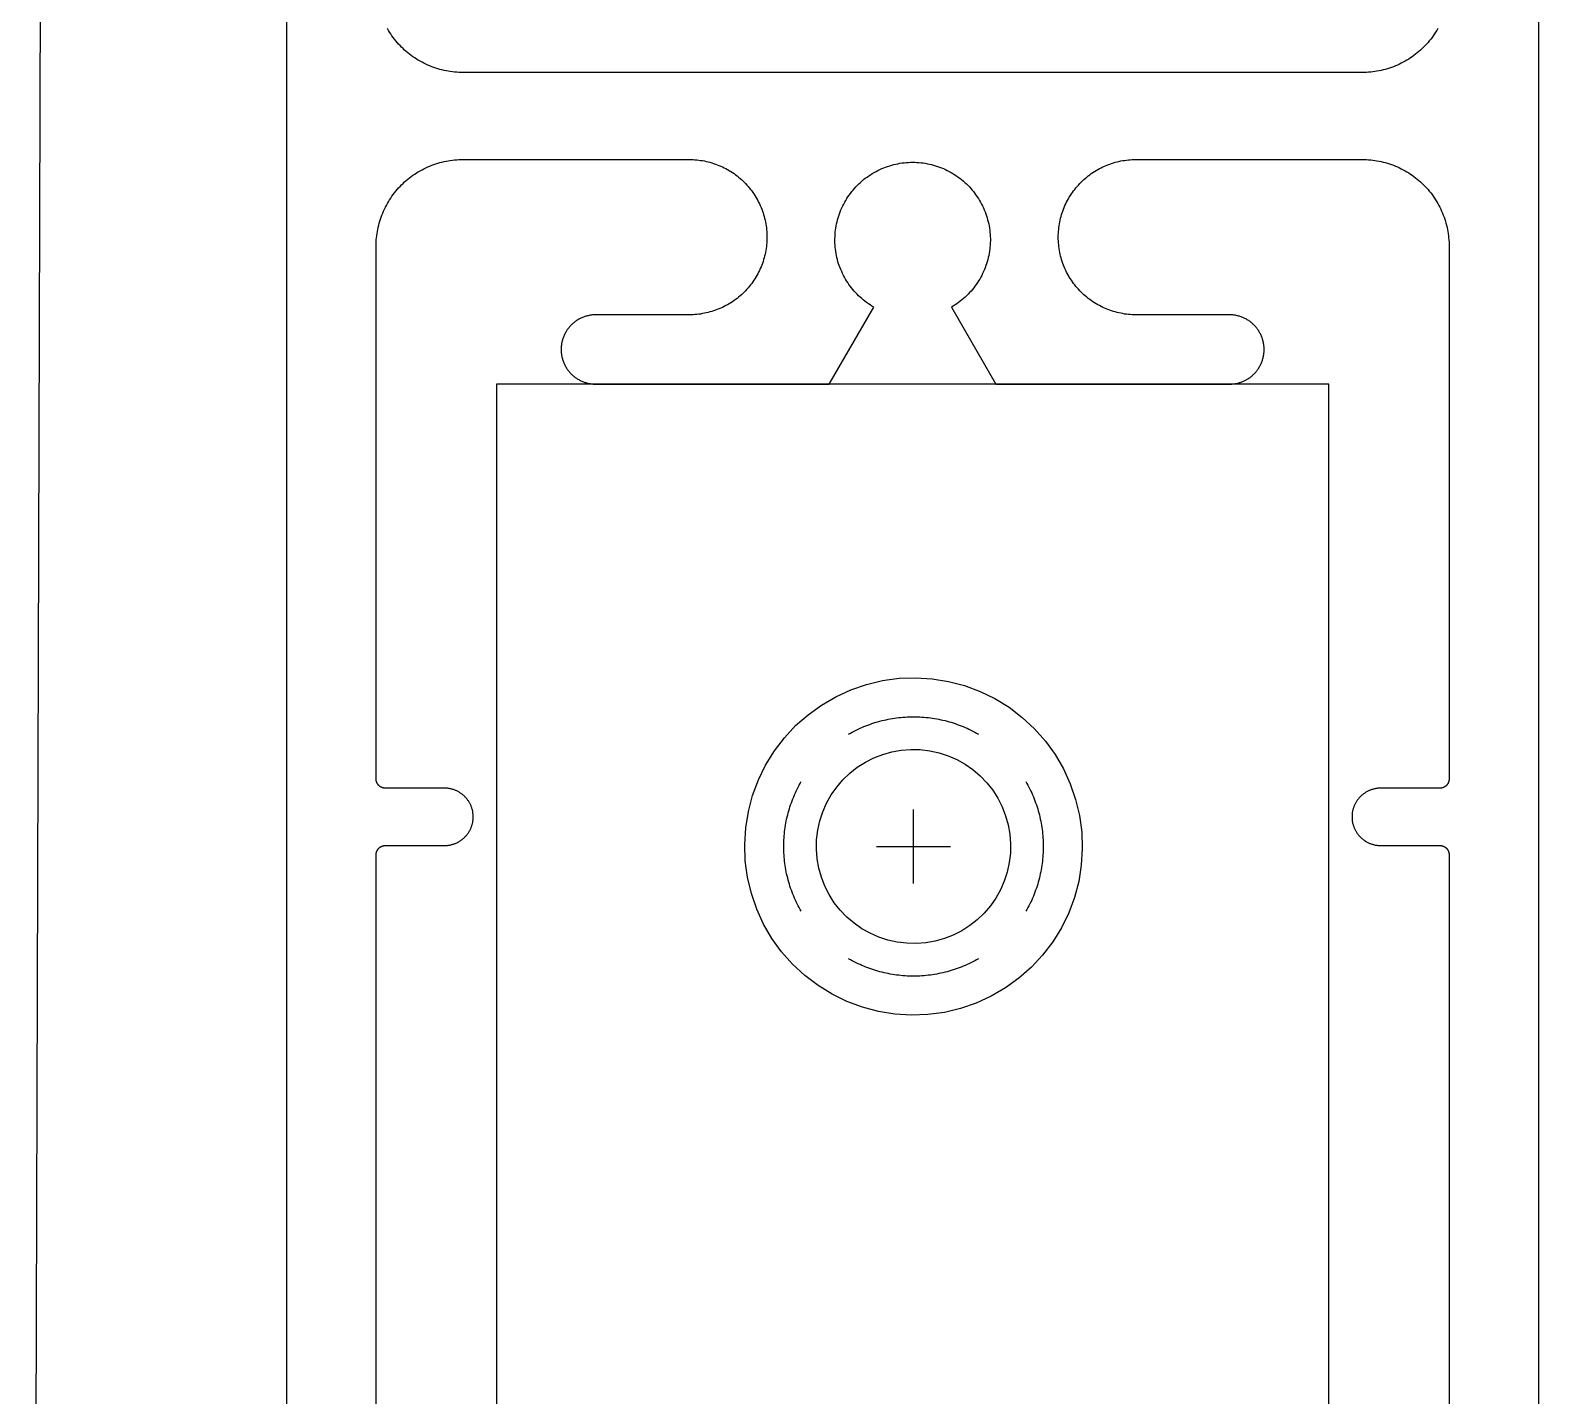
# Model space of a CAD drawing. Header units: inches. Extents: x -2661 to 42767, y -1222 to 9099.
# Drawn here: x 2276.645 to 2278.276, y 1640.848 to 1642.325 of the extents above; entities that cross this region are included whole.
import ezdxf

# ---------------------------------------------------------------- set-up
doc = ezdxf.new("R2010")
doc.units = ezdxf.units.IN
doc.header["$LTSCALE"] = 12
doc.header["$MEASUREMENT"] = 0
doc.layers.get('0').update_dxf_attribs({"linetype": 'CONTINUOUS'})
doc.layers.add('S-ARCH', color=1, linetype='CONTINUOUS')

# ---------------------------------------------------------------- blocks, each defined once
blk = doc.blocks.new('DOUBLE BOTTOM OPT1')
for p, q in [((-1.7826, 2), (-1.7408, 16.5)), ((-1.5056, 6.5726), (-1.5056, 2)), ((-1.2786, 5.4236), (-1.2786, 2.8236)), ((-0.3786, 5.4236), (-1.2786, 5.4236)), ((-0.3786, 2.8236), (-0.3786, 5.4236)), ((-0.8277, 4.8836), (-0.8277, 4.9636)), ((-0.8677, 4.9236), (-0.7877, 4.9236))]:
    blk.add_line(p, q)
at = {"flags": 128}
for points in [[(-0.1516, 1.4636), (-0.1516, 6.5726)], [(-0.2608, 5.8083), (-0.262, 5.8063), (-0.2632, 5.8043), (-0.2645, 5.8024), (-0.2658, 5.8005), (-0.2671, 5.7986), (-0.2685, 5.7968), (-0.27, 5.795), (-0.2714, 5.7932), (-0.273, 5.7915), (-0.2745, 5.7898), (-0.2762, 5.7882), (-0.2778, 5.7866), (-0.2795, 5.785), (-0.2812, 5.7835), (-0.283, 5.782), (-0.2848, 5.7805), (-0.2866, 5.7791), (-0.2885, 5.7778), (-0.2904, 5.7765), (-0.2923, 5.7752), (-0.2943, 5.774), (-0.2963, 5.7728), (-0.2983, 5.7717), (-0.3004, 5.7707), (-0.3024, 5.7697), (-0.3045, 5.7687), (-0.3067, 5.7678), (-0.3088, 5.7669), (-0.311, 5.7661), (-0.3131, 5.7654), (-0.3153, 5.7647), (-0.3176, 5.764), (-0.3198, 5.7635), (-0.322, 5.7629), (-0.3243, 5.7624), (-0.3266, 5.762), (-0.3288, 5.7617), (-0.3311, 5.7613), (-0.3334, 5.7611), (-0.3357, 5.7609), (-0.338, 5.7608), (-0.3403, 5.7607), (-0.3426, 5.7606), (-1.3146, 5.7606), (-1.3169, 5.7607), (-1.3192, 5.7608), (-1.3215, 5.7609), (-1.3238, 5.7611), (-1.3261, 5.7613), (-1.3284, 5.7617), (-1.3307, 5.762), (-1.333, 5.7624), (-1.3352, 5.7629), (-1.3375, 5.7635), (-1.3397, 5.764), (-1.3419, 5.7647), (-1.3441, 5.7654), (-1.3463, 5.7661), (-1.3485, 5.7669), (-1.3506, 5.7678), (-1.3527, 5.7687), (-1.3548, 5.7697), (-1.3569, 5.7707), (-1.3589, 5.7717), (-1.361, 5.7728), (-1.363, 5.774), (-1.3649, 5.7752), (-1.3668, 5.7765), (-1.3688, 5.7778), (-1.3706, 5.7791), (-1.3725, 5.7805), (-1.3743, 5.782), (-1.376, 5.7835), (-1.3778, 5.785), (-1.3794, 5.7866), (-1.3811, 5.7882), (-1.3827, 5.7898), (-1.3843, 5.7915), (-1.3858, 5.7932), (-1.3873, 5.795), (-1.3887, 5.7968), (-1.3901, 5.7986), (-1.3915, 5.8005), (-1.3928, 5.8024), (-1.394, 5.8043), (-1.3953, 5.8063), (-1.3964, 5.8083)], [(-1.5056, 6.5726), (-1.5056, 1.4636)], [(-1.4086, 3.0956), (-1.4086, 4.9146), (-1.4086, 4.9149), (-1.4086, 4.9151), (-1.4086, 4.9154), (-1.4086, 4.9156), (-1.4085, 4.9159), (-1.4085, 4.9161), (-1.4085, 4.9163), (-1.4084, 4.9166), (-1.4084, 4.9168), (-1.4083, 4.9171), (-1.4083, 4.9173), (-1.4082, 4.9175), (-1.4081, 4.9178), (-1.408, 4.918), (-1.408, 4.9182), (-1.4079, 4.9185), (-1.4078, 4.9187), (-1.4077, 4.9189), (-1.4076, 4.9191), (-1.4074, 4.9194), (-1.4073, 4.9196), (-1.4072, 4.9198), (-1.4071, 4.92), (-1.4069, 4.9202), (-1.4068, 4.9204), (-1.4067, 4.9206), (-1.4065, 4.9208), (-1.4064, 4.921), (-1.4062, 4.9212), (-1.406, 4.9214), (-1.4059, 4.9215), (-1.4057, 4.9217), (-1.4055, 4.9219), (-1.4053, 4.922), (-1.4052, 4.9222), (-1.405, 4.9224), (-1.4048, 4.9225), (-1.4046, 4.9227), (-1.4044, 4.9228), (-1.4042, 4.923), (-1.404, 4.9231), (-1.4038, 4.9232), (-1.4036, 4.9233), (-1.4033, 4.9235), (-1.4031, 4.9236), (-1.4029, 4.9237), (-1.4027, 4.9238), (-1.4025, 4.9239), (-1.4022, 4.924), (-1.402, 4.9241), (-1.4018, 4.9241), (-1.4015, 4.9242), (-1.4013, 4.9243), (-1.4011, 4.9243), (-1.4008, 4.9244), (-1.4006, 4.9244), (-1.4003, 4.9245), (-1.4001, 4.9245), (-1.3998, 4.9246), (-1.3996, 4.9246), (-1.3994, 4.9246), (-1.3991, 4.9246), (-1.3989, 4.9246), (-1.3986, 4.9246), (-1.3346, 4.9246), (-1.3339, 4.9246), (-1.3331, 4.9247), (-1.3323, 4.9247), (-1.3316, 4.9248), (-1.3308, 4.9249), (-1.3301, 4.925), (-1.3293, 4.9251), (-1.3286, 4.9252), (-1.3278, 4.9254), (-1.3271, 4.9256), (-1.3264, 4.9258), (-1.3256, 4.926), (-1.3249, 4.9262), (-1.3242, 4.9264), (-1.3235, 4.9267), (-1.3228, 4.927), (-1.3221, 4.9273), (-1.3214, 4.9276), (-1.3207, 4.9279), (-1.32, 4.9283), (-1.3193, 4.9287), (-1.3187, 4.929), (-1.318, 4.9294), (-1.3174, 4.9299), (-1.3168, 4.9303), (-1.3162, 4.9307), (-1.3156, 4.9312), (-1.315, 4.9317), (-1.3144, 4.9322), (-1.3138, 4.9327), (-1.3132, 4.9332), (-1.3127, 4.9337), (-1.3122, 4.9343), (-1.3117, 4.9348), (-1.3112, 4.9354), (-1.3107, 4.936), (-1.3102, 4.9366), (-1.3097, 4.9372), (-1.3093, 4.9378), (-1.3088, 4.9384), (-1.3084, 4.9391), (-1.308, 4.9397), (-1.3077, 4.9404), (-1.3073, 4.941), (-1.3069, 4.9417), (-1.3066, 4.9424), (-1.3063, 4.9431), (-1.306, 4.9438), (-1.3057, 4.9445), (-1.3054, 4.9452), (-1.3052, 4.9459), (-1.305, 4.9466), (-1.3047, 4.9474), (-1.3046, 4.9481), (-1.3044, 4.9488), (-1.3042, 4.9496), (-1.3041, 4.9503), (-1.304, 4.9511), (-1.3039, 4.9518), (-1.3038, 4.9526), (-1.3037, 4.9534), (-1.3037, 4.9541), (-1.3036, 4.9549), (-1.3036, 4.9556), (-1.3036, 4.9564), (-1.3037, 4.9572), (-1.3037, 4.9579), (-1.3038, 4.9587), (-1.3039, 4.9594), (-1.304, 4.9602), (-1.3041, 4.9609), (-1.3042, 4.9617), (-1.3044, 4.9624), (-1.3046, 4.9632), (-1.3047, 4.9639), (-1.305, 4.9646), (-1.3052, 4.9654), (-1.3054, 4.9661), (-1.3057, 4.9668), (-1.306, 4.9675), (-1.3063, 4.9682), (-1.3066, 4.9689), (-1.3069, 4.9696), (-1.3073, 4.9703), (-1.3077, 4.9709), (-1.308, 4.9716), (-1.3084, 4.9722), (-1.3088, 4.9729), (-1.3093, 4.9735), (-1.3097, 4.9741), (-1.3102, 4.9747), (-1.3107, 4.9753), (-1.3112, 4.9759), (-1.3117, 4.9765), (-1.3122, 4.977), (-1.3127, 4.9776), (-1.3132, 4.9781), (-1.3138, 4.9786), (-1.3144, 4.9791), (-1.315, 4.9796), (-1.3156, 4.9801), (-1.3162, 4.9805), (-1.3168, 4.981), (-1.3174, 4.9814), (-1.318, 4.9818), (-1.3187, 4.9822), (-1.3193, 4.9826), (-1.32, 4.983), (-1.3207, 4.9833), (-1.3214, 4.9837), (-1.3221, 4.984), (-1.3228, 4.9843), (-1.3235, 4.9846), (-1.3242, 4.9848), (-1.3249, 4.9851), (-1.3256, 4.9853), (-1.3264, 4.9855), (-1.3271, 4.9857), (-1.3278, 4.9859), (-1.3286, 4.986), (-1.3293, 4.9862), (-1.3301, 4.9863), (-1.3308, 4.9864), (-1.3316, 4.9865), (-1.3323, 4.9866), (-1.3331, 4.9866), (-1.3339, 4.9866), (-1.3346, 4.9866), (-1.3986, 4.9866), (-1.3989, 4.9866), (-1.3991, 4.9866), (-1.3994, 4.9867), (-1.3996, 4.9867), (-1.3998, 4.9867), (-1.4001, 4.9867), (-1.4003, 4.9868), (-1.4006, 4.9868), (-1.4008, 4.9869), (-1.4011, 4.9869), (-1.4013, 4.987), (-1.4015, 4.9871), (-1.4018, 4.9871), (-1.402, 4.9872), (-1.4022, 4.9873), (-1.4025, 4.9874), (-1.4027, 4.9875), (-1.4029, 4.9876), (-1.4031, 4.9877), (-1.4033, 4.9878), (-1.4036, 4.9879), (-1.4038, 4.9881), (-1.404, 4.9882), (-1.4042, 4.9883), (-1.4044, 4.9885), (-1.4046, 4.9886), (-1.4048, 4.9888), (-1.405, 4.9889), (-1.4052, 4.9891), (-1.4053, 4.9892), (-1.4055, 4.9894), (-1.4057, 4.9896), (-1.4059, 4.9897), (-1.406, 4.9899), (-1.4062, 4.9901), (-1.4064, 4.9903), (-1.4065, 4.9905), (-1.4067, 4.9907), (-1.4068, 4.9909), (-1.4069, 4.9911), (-1.4071, 4.9913), (-1.4072, 4.9915), (-1.4073, 4.9917), (-1.4074, 4.9919), (-1.4076, 4.9921), (-1.4077, 4.9924), (-1.4078, 4.9926), (-1.4079, 4.9928), (-1.408, 4.993), (-1.408, 4.9933), (-1.4081, 4.9935), (-1.4082, 4.9937), (-1.4083, 4.994), (-1.4083, 4.9942), (-1.4084, 4.9944), (-1.4084, 4.9947), (-1.4085, 4.9949), (-1.4085, 4.9952), (-1.4085, 4.9954), (-1.4086, 4.9957), (-1.4086, 4.9959), (-1.4086, 4.9961), (-1.4086, 4.9964), (-1.4086, 4.9966), (-1.4086, 5.5726), (-1.4086, 5.5749), (-1.4085, 5.5772), (-1.4084, 5.5796), (-1.4082, 5.5819), (-1.4079, 5.5841), (-1.4076, 5.5864), (-1.4072, 5.5887), (-1.4068, 5.591), (-1.4063, 5.5932), (-1.4058, 5.5955), (-1.4052, 5.5977), (-1.4046, 5.5999), (-1.4039, 5.6021), (-1.4031, 5.6043), (-1.4023, 5.6065), (-1.4015, 5.6086), (-1.4006, 5.6107), (-1.3996, 5.6128), (-1.3986, 5.6149), (-1.3975, 5.6169), (-1.3964, 5.619), (-1.3953, 5.621), (-1.394, 5.6229), (-1.3928, 5.6249), (-1.3915, 5.6268), (-1.3901, 5.6286), (-1.3887, 5.6305), (-1.3873, 5.6323), (-1.3858, 5.634), (-1.3843, 5.6358), (-1.3827, 5.6375), (-1.3811, 5.6391), (-1.3794, 5.6407), (-1.3778, 5.6423), (-1.376, 5.6438), (-1.3743, 5.6453), (-1.3725, 5.6467), (-1.3706, 5.6481), (-1.3688, 5.6495), (-1.3668, 5.6508), (-1.3649, 5.6521), (-1.363, 5.6533), (-1.361, 5.6544), (-1.3589, 5.6555), (-1.3569, 5.6566), (-1.3548, 5.6576), (-1.3527, 5.6586), (-1.3506, 5.6595), (-1.3485, 5.6603), (-1.3463, 5.6611), (-1.3441, 5.6619), (-1.3419, 5.6626), (-1.3397, 5.6632), (-1.3375, 5.6638), (-1.3352, 5.6644), (-1.333, 5.6648), (-1.3307, 5.6653), (-1.3284, 5.6656), (-1.3261, 5.6659), (-1.3238, 5.6662), (-1.3215, 5.6664), (-1.3192, 5.6665), (-1.3169, 5.6666), (-1.3146, 5.6666), (-1.0701, 5.6666), (-1.068, 5.6666), (-1.066, 5.6665), (-1.0639, 5.6664), (-1.0619, 5.6662), (-1.0598, 5.666), (-1.0578, 5.6657), (-1.0557, 5.6654), (-1.0537, 5.665), (-1.0517, 5.6646), (-1.0497, 5.6641), (-1.0477, 5.6636), (-1.0457, 5.663), (-1.0438, 5.6624), (-1.0418, 5.6617), (-1.0399, 5.661), (-1.038, 5.6602), (-1.0361, 5.6594), (-1.0342, 5.6586), (-1.0323, 5.6577), (-1.0305, 5.6567), (-1.0287, 5.6557), (-1.0269, 5.6547), (-1.0252, 5.6536), (-1.0234, 5.6525), (-1.0217, 5.6513), (-1.0201, 5.6501), (-1.0184, 5.6489), (-1.0168, 5.6476), (-1.0152, 5.6462), (-1.0137, 5.6449), (-1.0122, 5.6435), (-1.0107, 5.642), (-1.0093, 5.6406), (-1.0079, 5.639), (-1.0065, 5.6375), (-1.0052, 5.6359), (-1.0039, 5.6343), (-1.0026, 5.6327), (-1.0014, 5.631), (-1.0003, 5.6293), (-0.9991, 5.6276), (-0.9981, 5.6258), (-0.997, 5.624), (-0.996, 5.6222), (-0.9951, 5.6204), (-0.9942, 5.6186), (-0.9933, 5.6167), (-0.9925, 5.6148), (-0.9917, 5.6129), (-0.991, 5.6109), (-0.9903, 5.609), (-0.9897, 5.607), (-0.9891, 5.605), (-0.9886, 5.603), (-0.9881, 5.601), (-0.9877, 5.599), (-0.9873, 5.597), (-0.987, 5.595), (-0.9867, 5.5929), (-0.9865, 5.5909), (-0.9863, 5.5888), (-0.9862, 5.5868), (-0.9861, 5.5847), (-0.9861, 5.5826), (-0.9861, 5.5806), (-0.9862, 5.5785), (-0.9863, 5.5765), (-0.9865, 5.5744), (-0.9867, 5.5724), (-0.987, 5.5703), (-0.9873, 5.5683), (-0.9877, 5.5662), (-0.9881, 5.5642), (-0.9886, 5.5622), (-0.9891, 5.5602), (-0.9897, 5.5583), (-0.9903, 5.5563), (-0.991, 5.5543), (-0.9917, 5.5524), (-0.9925, 5.5505), (-0.9933, 5.5486), (-0.9942, 5.5467), (-0.9951, 5.5449), (-0.996, 5.543), (-0.997, 5.5412), (-0.9981, 5.5395), (-0.9991, 5.5377), (-1.0003, 5.536), (-1.0014, 5.5343), (-1.0026, 5.5326), (-1.0039, 5.531), (-1.0052, 5.5293), (-1.0065, 5.5278), (-1.0079, 5.5262), (-1.0093, 5.5247), (-1.0107, 5.5232), (-1.0122, 5.5218), (-1.0137, 5.5204), (-1.0152, 5.519), (-1.0168, 5.5177), (-1.0184, 5.5164), (-1.0201, 5.5152), (-1.0217, 5.514), (-1.0234, 5.5128), (-1.0252, 5.5117), (-1.0269, 5.5106), (-1.0287, 5.5095), (-1.0305, 5.5086), (-1.0323, 5.5076), (-1.0342, 5.5067), (-1.0361, 5.5058), (-1.038, 5.505), (-1.0399, 5.5043), (-1.0418, 5.5035), (-1.0438, 5.5029), (-1.0457, 5.5023), (-1.0477, 5.5017), (-1.0497, 5.5012), (-1.0517, 5.5007), (-1.0537, 5.5003), (-1.0557, 5.4999), (-1.0578, 5.4995), (-1.0598, 5.4993), (-1.0619, 5.499), (-1.0639, 5.4989), (-1.066, 5.4987), (-1.068, 5.4987), (-1.0701, 5.4986), (-1.1711, 5.4986), (-1.172, 5.4986), (-1.173, 5.4986), (-1.1739, 5.4985), (-1.1748, 5.4985), (-1.1757, 5.4984), (-1.1766, 5.4982), (-1.1775, 5.4981), (-1.1784, 5.4979), (-1.1793, 5.4977), (-1.1802, 5.4975), (-1.1811, 5.4973), (-1.182, 5.497), (-1.1829, 5.4967), (-1.1838, 5.4964), (-1.1846, 5.4961), (-1.1855, 5.4958), (-1.1863, 5.4954), (-1.1872, 5.495), (-1.188, 5.4946), (-1.1888, 5.4942), (-1.1896, 5.4938), (-1.1904, 5.4933), (-1.1912, 5.4928), (-1.192, 5.4923), (-1.1927, 5.4918), (-1.1935, 5.4913), (-1.1942, 5.4907), (-1.1949, 5.4901), (-1.1956, 5.4895), (-1.1963, 5.4889), (-1.197, 5.4883), (-1.1976, 5.4877), (-1.1983, 5.487), (-1.1989, 5.4863), (-1.1995, 5.4856), (-1.2001, 5.4849), (-1.2007, 5.4842), (-1.2012, 5.4835), (-1.2018, 5.4827), (-1.2023, 5.482), (-1.2028, 5.4812), (-1.2033, 5.4804), (-1.2038, 5.4796), (-1.2042, 5.4788), (-1.2046, 5.478), (-1.205, 5.4772), (-1.2054, 5.4763), (-1.2058, 5.4755), (-1.2061, 5.4746), (-1.2064, 5.4738), (-1.2067, 5.4729), (-1.207, 5.472), (-1.2073, 5.4711), (-1.2075, 5.4702), (-1.2077, 5.4694), (-1.2079, 5.4685), (-1.2081, 5.4675), (-1.2082, 5.4666), (-1.2083, 5.4657), (-1.2084, 5.4648), (-1.2085, 5.4639), (-1.2086, 5.463), (-1.2086, 5.4621), (-1.2086, 5.4611), (-1.2086, 5.4602), (-1.2086, 5.4593), (-1.2085, 5.4584), (-1.2084, 5.4575), (-1.2083, 5.4565), (-1.2082, 5.4556), (-1.2081, 5.4547), (-1.2079, 5.4538), (-1.2077, 5.4529), (-1.2075, 5.452), (-1.2073, 5.4511), (-1.207, 5.4503), (-1.2067, 5.4494), (-1.2064, 5.4485), (-1.2061, 5.4476), (-1.2058, 5.4468), (-1.2054, 5.4459), (-1.205, 5.4451), (-1.2046, 5.4443), (-1.2042, 5.4435), (-1.2038, 5.4427), (-1.2033, 5.4419), (-1.2028, 5.4411), (-1.2023, 5.4403), (-1.2018, 5.4395), (-1.2012, 5.4388), (-1.2007, 5.4381), (-1.2001, 5.4373), (-1.1995, 5.4366), (-1.1989, 5.436), (-1.1983, 5.4353), (-1.1976, 5.4346), (-1.197, 5.434), (-1.1963, 5.4334), (-1.1956, 5.4327), (-1.1949, 5.4321), (-1.1942, 5.4316), (-1.1935, 5.431), (-1.1927, 5.4305), (-1.192, 5.43), (-1.1912, 5.4295), (-1.1904, 5.429), (-1.1896, 5.4285), (-1.1888, 5.4281), (-1.188, 5.4276), (-1.1872, 5.4272), (-1.1863, 5.4269), (-1.1855, 5.4265), (-1.1846, 5.4261), (-1.1838, 5.4258), (-1.1829, 5.4255), (-1.182, 5.4253), (-1.1811, 5.425), (-1.1802, 5.4248), (-1.1793, 5.4245), (-1.1784, 5.4244), (-1.1775, 5.4242), (-1.1766, 5.424), (-1.1757, 5.4239), (-1.1748, 5.4238), (-1.1739, 5.4237), (-1.173, 5.4237), (-1.172, 5.4236), (-1.1711, 5.4236), (-0.9187, 5.4236), (-0.8706, 5.5069), (-0.8726, 5.5081), (-0.8745, 5.5093), (-0.8764, 5.5106), (-0.8783, 5.5119), (-0.8801, 5.5133), (-0.8819, 5.5147), (-0.8837, 5.5162), (-0.8854, 5.5177), (-0.887, 5.5193), (-0.8887, 5.5209), (-0.8902, 5.5226), (-0.8918, 5.5243), (-0.8933, 5.526), (-0.8947, 5.5278), (-0.8961, 5.5296), (-0.8974, 5.5315), (-0.8987, 5.5334), (-0.9, 5.5353), (-0.9011, 5.5372), (-0.9023, 5.5392), (-0.9033, 5.5413), (-0.9044, 5.5433), (-0.9053, 5.5454), (-0.9062, 5.5475), (-0.9071, 5.5496), (-0.9079, 5.5518), (-0.9086, 5.5539), (-0.9093, 5.5561), (-0.9099, 5.5583), (-0.9104, 5.5606), (-0.9109, 5.5628), (-0.9113, 5.5651), (-0.9117, 5.5673), (-0.912, 5.5696), (-0.9123, 5.5719), (-0.9124, 5.5741), (-0.9126, 5.5764), (-0.9126, 5.5787), (-0.9126, 5.581), (-0.9125, 5.5833), (-0.9124, 5.5856), (-0.9122, 5.5879), (-0.912, 5.5901), (-0.9116, 5.5924), (-0.9113, 5.5947), (-0.9108, 5.5969), (-0.9103, 5.5992), (-0.9098, 5.6014), (-0.9091, 5.6036), (-0.9085, 5.6058), (-0.9077, 5.6079), (-0.9069, 5.6101), (-0.9061, 5.6122), (-0.9051, 5.6143), (-0.9042, 5.6164), (-0.9031, 5.6184), (-0.902, 5.6204), (-0.9009, 5.6224), (-0.8997, 5.6244), (-0.8985, 5.6263), (-0.8972, 5.6282), (-0.8958, 5.63), (-0.8944, 5.6319), (-0.893, 5.6336), (-0.8915, 5.6354), (-0.8899, 5.6371), (-0.8883, 5.6387), (-0.8867, 5.6403), (-0.885, 5.6419), (-0.8833, 5.6434), (-0.8816, 5.6449), (-0.8798, 5.6463), (-0.8779, 5.6476), (-0.8761, 5.649), (-0.8741, 5.6502), (-0.8722, 5.6514), (-0.8702, 5.6526), (-0.8682, 5.6537), (-0.8662, 5.6548), (-0.8641, 5.6558), (-0.862, 5.6567), (-0.8599, 5.6576), (-0.8578, 5.6584), (-0.8556, 5.6592), (-0.8534, 5.6599), (-0.8512, 5.6605), (-0.849, 5.6611), (-0.8468, 5.6616), (-0.8446, 5.6621), (-0.8423, 5.6625), (-0.84, 5.6629), (-0.8378, 5.6631), (-0.8355, 5.6634), (-0.8332, 5.6635), (-0.8309, 5.6636), (-0.8286, 5.6636), (-0.8263, 5.6636), (-0.824, 5.6635), (-0.8218, 5.6634), (-0.8195, 5.6631), (-0.8172, 5.6629), (-0.8149, 5.6625), (-0.8127, 5.6621), (-0.8104, 5.6616), (-0.8082, 5.6611), (-0.806, 5.6605), (-0.8038, 5.6599), (-0.8016, 5.6592), (-0.7995, 5.6584), (-0.7973, 5.6576), (-0.7952, 5.6567), (-0.7931, 5.6558), (-0.7911, 5.6548), (-0.789, 5.6537), (-0.787, 5.6526), (-0.785, 5.6514), (-0.7831, 5.6502), (-0.7812, 5.649), (-0.7793, 5.6476), (-0.7775, 5.6463), (-0.7757, 5.6449), (-0.7739, 5.6434), (-0.7722, 5.6419), (-0.7705, 5.6403), (-0.7689, 5.6387), (-0.7673, 5.6371), (-0.7658, 5.6354), (-0.7643, 5.6336), (-0.7628, 5.6319), (-0.7614, 5.63), (-0.7601, 5.6282), (-0.7588, 5.6263), (-0.7575, 5.6244), (-0.7563, 5.6224), (-0.7552, 5.6204), (-0.7541, 5.6184), (-0.7531, 5.6164), (-0.7521, 5.6143), (-0.7512, 5.6122), (-0.7503, 5.6101), (-0.7495, 5.6079), (-0.7488, 5.6058), (-0.7481, 5.6036), (-0.7475, 5.6014), (-0.7469, 5.5992), (-0.7464, 5.5969), (-0.746, 5.5947), (-0.7456, 5.5924), (-0.7453, 5.5901), (-0.745, 5.5879), (-0.7448, 5.5856), (-0.7447, 5.5833), (-0.7446, 5.581), (-0.7446, 5.5787), (-0.7447, 5.5764), (-0.7448, 5.5741), (-0.745, 5.5719), (-0.7452, 5.5696), (-0.7455, 5.5673), (-0.7459, 5.5651), (-0.7463, 5.5628), (-0.7468, 5.5606), (-0.7474, 5.5583), (-0.748, 5.5561), (-0.7487, 5.5539), (-0.7494, 5.5518), (-0.7502, 5.5496), (-0.751, 5.5475), (-0.7519, 5.5454), (-0.7529, 5.5433), (-0.7539, 5.5413), (-0.755, 5.5392), (-0.7561, 5.5372), (-0.7573, 5.5353), (-0.7585, 5.5334), (-0.7598, 5.5315), (-0.7612, 5.5296), (-0.7625, 5.5278), (-0.764, 5.526), (-0.7655, 5.5243), (-0.767, 5.5226), (-0.7686, 5.5209), (-0.7702, 5.5193), (-0.7719, 5.5177), (-0.7736, 5.5162), (-0.7753, 5.5147), (-0.7771, 5.5133), (-0.779, 5.5119), (-0.7808, 5.5106), (-0.7827, 5.5093), (-0.7847, 5.5081), (-0.7866, 5.5069), (-0.7386, 5.4236), (-0.4861, 5.4236), (-0.4852, 5.4236), (-0.4843, 5.4237), (-0.4834, 5.4237), (-0.4824, 5.4238), (-0.4815, 5.4239), (-0.4806, 5.424), (-0.4797, 5.4242), (-0.4788, 5.4244), (-0.4779, 5.4245), (-0.477, 5.4248), (-0.4761, 5.425), (-0.4752, 5.4253), (-0.4744, 5.4255), (-0.4735, 5.4258), (-0.4726, 5.4261), (-0.4718, 5.4265), (-0.4709, 5.4269), (-0.4701, 5.4272), (-0.4693, 5.4276), (-0.4684, 5.4281), (-0.4676, 5.4285), (-0.4668, 5.429), (-0.4661, 5.4295), (-0.4653, 5.43), (-0.4645, 5.4305), (-0.4638, 5.431), (-0.4631, 5.4316), (-0.4623, 5.4321), (-0.4616, 5.4327), (-0.4609, 5.4334), (-0.4603, 5.434), (-0.4596, 5.4346), (-0.459, 5.4353), (-0.4583, 5.436), (-0.4577, 5.4366), (-0.4571, 5.4373), (-0.4566, 5.4381), (-0.456, 5.4388), (-0.4555, 5.4395), (-0.4549, 5.4403), (-0.4544, 5.4411), (-0.454, 5.4419), (-0.4535, 5.4427), (-0.4531, 5.4435), (-0.4526, 5.4443), (-0.4522, 5.4451), (-0.4518, 5.4459), (-0.4515, 5.4468), (-0.4511, 5.4476), (-0.4508, 5.4485), (-0.4505, 5.4494), (-0.4502, 5.4503), (-0.45, 5.4511), (-0.4497, 5.452), (-0.4495, 5.4529), (-0.4493, 5.4538), (-0.4492, 5.4547), (-0.449, 5.4556), (-0.4489, 5.4565), (-0.4488, 5.4575), (-0.4487, 5.4584), (-0.4487, 5.4593), (-0.4486, 5.4602), (-0.4486, 5.4611), (-0.4486, 5.4621), (-0.4487, 5.463), (-0.4487, 5.4639), (-0.4488, 5.4648), (-0.4489, 5.4657), (-0.449, 5.4666), (-0.4492, 5.4675), (-0.4493, 5.4685), (-0.4495, 5.4694), (-0.4497, 5.4702), (-0.45, 5.4711), (-0.4502, 5.472), (-0.4505, 5.4729), (-0.4508, 5.4738), (-0.4511, 5.4746), (-0.4515, 5.4755), (-0.4518, 5.4763), (-0.4522, 5.4772), (-0.4526, 5.478), (-0.4531, 5.4788), (-0.4535, 5.4796), (-0.454, 5.4804), (-0.4544, 5.4812), (-0.4549, 5.482), (-0.4555, 5.4827), (-0.456, 5.4835), (-0.4566, 5.4842), (-0.4571, 5.4849), (-0.4577, 5.4856), (-0.4583, 5.4863), (-0.459, 5.487), (-0.4596, 5.4877), (-0.4603, 5.4883), (-0.4609, 5.4889), (-0.4616, 5.4895), (-0.4623, 5.4901), (-0.4631, 5.4907), (-0.4638, 5.4913), (-0.4645, 5.4918), (-0.4653, 5.4923), (-0.4661, 5.4928), (-0.4668, 5.4933), (-0.4676, 5.4938), (-0.4684, 5.4942), (-0.4693, 5.4946), (-0.4701, 5.495), (-0.4709, 5.4954), (-0.4718, 5.4958), (-0.4726, 5.4961), (-0.4735, 5.4964), (-0.4744, 5.4967), (-0.4752, 5.497), (-0.4761, 5.4973), (-0.477, 5.4975), (-0.4779, 5.4977), (-0.4788, 5.4979), (-0.4797, 5.4981), (-0.4806, 5.4982), (-0.4815, 5.4984), (-0.4824, 5.4985), (-0.4834, 5.4985), (-0.4843, 5.4986), (-0.4852, 5.4986), (-0.4861, 5.4986), (-0.5871, 5.4986), (-0.5892, 5.4987), (-0.5913, 5.4987), (-0.5933, 5.4989), (-0.5954, 5.499), (-0.5974, 5.4993), (-0.5995, 5.4995), (-0.6015, 5.4999), (-0.6035, 5.5003), (-0.6055, 5.5007), (-0.6076, 5.5012), (-0.6095, 5.5017), (-0.6115, 5.5023), (-0.6135, 5.5029), (-0.6154, 5.5035), (-0.6174, 5.5043), (-0.6193, 5.505), (-0.6212, 5.5058), (-0.6231, 5.5067), (-0.6249, 5.5076), (-0.6267, 5.5086), (-0.6285, 5.5095), (-0.6303, 5.5106), (-0.6321, 5.5117), (-0.6338, 5.5128), (-0.6355, 5.514), (-0.6372, 5.5152), (-0.6388, 5.5164), (-0.6404, 5.5177), (-0.642, 5.519), (-0.6436, 5.5204), (-0.6451, 5.5218), (-0.6465, 5.5232), (-0.648, 5.5247), (-0.6494, 5.5262), (-0.6507, 5.5278), (-0.6521, 5.5293), (-0.6534, 5.531), (-0.6546, 5.5326), (-0.6558, 5.5343), (-0.657, 5.536), (-0.6581, 5.5377), (-0.6592, 5.5395), (-0.6602, 5.5412), (-0.6612, 5.543), (-0.6622, 5.5449), (-0.6631, 5.5467), (-0.6639, 5.5486), (-0.6647, 5.5505), (-0.6655, 5.5524), (-0.6662, 5.5543), (-0.6669, 5.5563), (-0.6675, 5.5583), (-0.6681, 5.5602), (-0.6686, 5.5622), (-0.6691, 5.5642), (-0.6695, 5.5662), (-0.6699, 5.5683), (-0.6702, 5.5703), (-0.6705, 5.5724), (-0.6707, 5.5744), (-0.6709, 5.5765), (-0.671, 5.5785), (-0.6711, 5.5806), (-0.6711, 5.5826), (-0.6711, 5.5847), (-0.671, 5.5868), (-0.6709, 5.5888), (-0.6707, 5.5909), (-0.6705, 5.5929), (-0.6702, 5.595), (-0.6699, 5.597), (-0.6695, 5.599), (-0.6691, 5.601), (-0.6686, 5.603), (-0.6681, 5.605), (-0.6675, 5.607), (-0.6669, 5.609), (-0.6662, 5.6109), (-0.6655, 5.6129), (-0.6647, 5.6148), (-0.6639, 5.6167), (-0.6631, 5.6186), (-0.6622, 5.6204), (-0.6612, 5.6222), (-0.6602, 5.624), (-0.6592, 5.6258), (-0.6581, 5.6276), (-0.657, 5.6293), (-0.6558, 5.631), (-0.6546, 5.6327), (-0.6534, 5.6343), (-0.6521, 5.6359), (-0.6507, 5.6375), (-0.6494, 5.639), (-0.648, 5.6406), (-0.6465, 5.642), (-0.6451, 5.6435), (-0.6436, 5.6449), (-0.642, 5.6462), (-0.6404, 5.6476), (-0.6388, 5.6489), (-0.6372, 5.6501), (-0.6355, 5.6513), (-0.6338, 5.6525), (-0.6321, 5.6536), (-0.6303, 5.6547), (-0.6285, 5.6557), (-0.6267, 5.6567), (-0.6249, 5.6577), (-0.6231, 5.6586), (-0.6212, 5.6594), (-0.6193, 5.6602), (-0.6174, 5.661), (-0.6154, 5.6617), (-0.6135, 5.6624), (-0.6115, 5.663), (-0.6095, 5.6636), (-0.6076, 5.6641), (-0.6055, 5.6646), (-0.6035, 5.665), (-0.6015, 5.6654), (-0.5995, 5.6657), (-0.5974, 5.666), (-0.5954, 5.6662), (-0.5933, 5.6664), (-0.5913, 5.6665), (-0.5892, 5.6666), (-0.5871, 5.6666), (-0.3426, 5.6666), (-0.3403, 5.6666), (-0.338, 5.6665), (-0.3357, 5.6664), (-0.3334, 5.6662), (-0.3311, 5.6659), (-0.3288, 5.6656), (-0.3266, 5.6653), (-0.3243, 5.6648), (-0.322, 5.6644), (-0.3198, 5.6638), (-0.3176, 5.6632), (-0.3153, 5.6626), (-0.3131, 5.6619), (-0.311, 5.6611), (-0.3088, 5.6603), (-0.3067, 5.6595), (-0.3045, 5.6586), (-0.3024, 5.6576), (-0.3004, 5.6566), (-0.2983, 5.6555), (-0.2963, 5.6544), (-0.2943, 5.6533), (-0.2923, 5.6521), (-0.2904, 5.6508), (-0.2885, 5.6495), (-0.2866, 5.6481), (-0.2848, 5.6467), (-0.283, 5.6453), (-0.2812, 5.6438), (-0.2795, 5.6423), (-0.2778, 5.6407), (-0.2762, 5.6391), (-0.2745, 5.6375), (-0.273, 5.6358), (-0.2714, 5.634), (-0.27, 5.6323), (-0.2685, 5.6305), (-0.2671, 5.6286), (-0.2658, 5.6268), (-0.2645, 5.6249), (-0.2632, 5.6229), (-0.262, 5.621), (-0.2608, 5.619), (-0.2597, 5.6169), (-0.2587, 5.6149), (-0.2576, 5.6128), (-0.2567, 5.6107), (-0.2558, 5.6086), (-0.2549, 5.6065), (-0.2541, 5.6043), (-0.2534, 5.6021), (-0.2527, 5.5999), (-0.252, 5.5977), (-0.2514, 5.5955), (-0.2509, 5.5932), (-0.2504, 5.591), (-0.25, 5.5887), (-0.2496, 5.5864), (-0.2493, 5.5841), (-0.2491, 5.5819), (-0.2489, 5.5796), (-0.2487, 5.5772), (-0.2487, 5.5749), (-0.2486, 5.5726), (-0.2486, 4.9966), (-0.2486, 4.9964), (-0.2486, 4.9961), (-0.2487, 4.9959), (-0.2487, 4.9957), (-0.2487, 4.9954), (-0.2487, 4.9952), (-0.2488, 4.9949), (-0.2488, 4.9947), (-0.2489, 4.9944), (-0.2489, 4.9942), (-0.249, 4.994), (-0.2491, 4.9937), (-0.2491, 4.9935), (-0.2492, 4.9933), (-0.2493, 4.993), (-0.2494, 4.9928), (-0.2495, 4.9926), (-0.2496, 4.9924), (-0.2497, 4.9921), (-0.2498, 4.9919), (-0.2499, 4.9917), (-0.25, 4.9915), (-0.2502, 4.9913), (-0.2503, 4.9911), (-0.2504, 4.9909), (-0.2506, 4.9907), (-0.2507, 4.9905), (-0.2509, 4.9903), (-0.2511, 4.9901), (-0.2512, 4.9899), (-0.2514, 4.9897), (-0.2516, 4.9896), (-0.2517, 4.9894), (-0.2519, 4.9892), (-0.2521, 4.9891), (-0.2523, 4.9889), (-0.2525, 4.9888), (-0.2527, 4.9886), (-0.2529, 4.9885), (-0.2531, 4.9883), (-0.2533, 4.9882), (-0.2535, 4.9881), (-0.2537, 4.9879), (-0.2539, 4.9878), (-0.2541, 4.9877), (-0.2543, 4.9876), (-0.2546, 4.9875), (-0.2548, 4.9874), (-0.255, 4.9873), (-0.2553, 4.9872), (-0.2555, 4.9871), (-0.2557, 4.9871), (-0.256, 4.987), (-0.2562, 4.9869), (-0.2564, 4.9869), (-0.2567, 4.9868), (-0.2569, 4.9868), (-0.2572, 4.9867), (-0.2574, 4.9867), (-0.2576, 4.9867), (-0.2579, 4.9867), (-0.2581, 4.9866), (-0.2584, 4.9866), (-0.2586, 4.9866), (-0.3226, 4.9866), (-0.3234, 4.9866), (-0.3241, 4.9866), (-0.3249, 4.9866), (-0.3257, 4.9865), (-0.3264, 4.9864), (-0.3272, 4.9863), (-0.3279, 4.9862), (-0.3287, 4.986), (-0.3294, 4.9859), (-0.3302, 4.9857), (-0.3309, 4.9855), (-0.3316, 4.9853), (-0.3323, 4.9851), (-0.3331, 4.9848), (-0.3338, 4.9846), (-0.3345, 4.9843), (-0.3352, 4.984), (-0.3359, 4.9837), (-0.3366, 4.9833), (-0.3372, 4.983), (-0.3379, 4.9826), (-0.3386, 4.9822), (-0.3392, 4.9818), (-0.3398, 4.9814), (-0.3405, 4.981), (-0.3411, 4.9805), (-0.3417, 4.9801), (-0.3423, 4.9796), (-0.3429, 4.9791), (-0.3434, 4.9786), (-0.344, 4.9781), (-0.3445, 4.9776), (-0.3451, 4.977), (-0.3456, 4.9765), (-0.3461, 4.9759), (-0.3466, 4.9753), (-0.3471, 4.9747), (-0.3475, 4.9741), (-0.348, 4.9735), (-0.3484, 4.9729), (-0.3488, 4.9722), (-0.3492, 4.9716), (-0.3496, 4.9709), (-0.35, 4.9703), (-0.3503, 4.9696), (-0.3506, 4.9689), (-0.351, 4.9682), (-0.3513, 4.9675), (-0.3515, 4.9668), (-0.3518, 4.9661), (-0.3521, 4.9654), (-0.3523, 4.9646), (-0.3525, 4.9639), (-0.3527, 4.9632), (-0.3529, 4.9624), (-0.353, 4.9617), (-0.3532, 4.9609), (-0.3533, 4.9602), (-0.3534, 4.9594), (-0.3535, 4.9587), (-0.3535, 4.9579), (-0.3536, 4.9572), (-0.3536, 4.9564), (-0.3536, 4.9556), (-0.3536, 4.9549), (-0.3536, 4.9541), (-0.3535, 4.9534), (-0.3535, 4.9526), (-0.3534, 4.9518), (-0.3533, 4.9511), (-0.3532, 4.9503), (-0.353, 4.9496), (-0.3529, 4.9488), (-0.3527, 4.9481), (-0.3525, 4.9474), (-0.3523, 4.9466), (-0.3521, 4.9459), (-0.3518, 4.9452), (-0.3515, 4.9445), (-0.3513, 4.9438), (-0.351, 4.9431), (-0.3506, 4.9424), (-0.3503, 4.9417), (-0.35, 4.941), (-0.3496, 4.9404), (-0.3492, 4.9397), (-0.3488, 4.9391), (-0.3484, 4.9384), (-0.348, 4.9378), (-0.3475, 4.9372), (-0.3471, 4.9366), (-0.3466, 4.936), (-0.3461, 4.9354), (-0.3456, 4.9348), (-0.3451, 4.9343), (-0.3445, 4.9337), (-0.344, 4.9332), (-0.3434, 4.9327), (-0.3429, 4.9322), (-0.3423, 4.9317), (-0.3417, 4.9312), (-0.3411, 4.9307), (-0.3405, 4.9303), (-0.3398, 4.9299), (-0.3392, 4.9294), (-0.3386, 4.929), (-0.3379, 4.9287), (-0.3372, 4.9283), (-0.3366, 4.9279), (-0.3359, 4.9276), (-0.3352, 4.9273), (-0.3345, 4.927), (-0.3338, 4.9267), (-0.3331, 4.9264), (-0.3323, 4.9262), (-0.3316, 4.926), (-0.3309, 4.9258), (-0.3302, 4.9256), (-0.3294, 4.9254), (-0.3287, 4.9252), (-0.3279, 4.9251), (-0.3272, 4.925), (-0.3264, 4.9249), (-0.3257, 4.9248), (-0.3249, 4.9247), (-0.3241, 4.9247), (-0.3234, 4.9246), (-0.3226, 4.9246), (-0.2586, 4.9246), (-0.2584, 4.9246), (-0.2581, 4.9246), (-0.2579, 4.9246), (-0.2576, 4.9246), (-0.2574, 4.9246), (-0.2572, 4.9245), (-0.2569, 4.9245), (-0.2567, 4.9244), (-0.2564, 4.9244), (-0.2562, 4.9243), (-0.256, 4.9243), (-0.2557, 4.9242), (-0.2555, 4.9241), (-0.2553, 4.9241), (-0.255, 4.924), (-0.2548, 4.9239), (-0.2546, 4.9238), (-0.2543, 4.9237), (-0.2541, 4.9236), (-0.2539, 4.9235), (-0.2537, 4.9233), (-0.2535, 4.9232), (-0.2533, 4.9231), (-0.2531, 4.923), (-0.2529, 4.9228), (-0.2527, 4.9227), (-0.2525, 4.9225), (-0.2523, 4.9224), (-0.2521, 4.9222), (-0.2519, 4.922), (-0.2517, 4.9219), (-0.2516, 4.9217), (-0.2514, 4.9215), (-0.2512, 4.9214), (-0.2511, 4.9212), (-0.2509, 4.921), (-0.2507, 4.9208), (-0.2506, 4.9206), (-0.2504, 4.9204), (-0.2503, 4.9202), (-0.2502, 4.92), (-0.25, 4.9198), (-0.2499, 4.9196), (-0.2498, 4.9194), (-0.2497, 4.9191), (-0.2496, 4.9189), (-0.2495, 4.9187), (-0.2494, 4.9185), (-0.2493, 4.9182), (-0.2492, 4.918), (-0.2491, 4.9178), (-0.2491, 4.9175), (-0.249, 4.9173), (-0.2489, 4.9171), (-0.2489, 4.9168), (-0.2488, 4.9166), (-0.2488, 4.9163), (-0.2487, 4.9161), (-0.2487, 4.9159), (-0.2487, 4.9156), (-0.2487, 4.9154), (-0.2486, 4.9151), (-0.2486, 4.9149), (-0.2486, 4.9146), (-0.2486, 3.0956)], [(-0.8784, 5.0989), (-0.861, 5.1031), (-0.8432, 5.1055), (-0.8253, 5.1061), (-0.8074, 5.105), (-0.7898, 5.1022), (-0.7724, 5.0976), (-0.7557, 5.0913), (-0.7396, 5.0835), (-0.7243, 5.0741), (-0.7101, 5.0632), (-0.697, 5.051), (-0.6851, 5.0376), (-0.6746, 5.0231), (-0.6656, 5.0076), (-0.6582, 4.9913), (-0.6524, 4.9744), (-0.6482, 4.957), (-0.6458, 4.9392), (-0.6452, 4.9213), (-0.6463, 4.9034), (-0.6491, 4.8858), (-0.6537, 4.8684), (-0.6599, 4.8517), (-0.6678, 4.8356), (-0.6772, 4.8203), (-0.6881, 4.8061), (-0.7002, 4.793), (-0.7137, 4.7811), (-0.7282, 4.7706), (-0.7437, 4.7616), (-0.7599, 4.7542), (-0.7769, 4.7483), (-0.7943, 4.7442), (-0.8121, 4.7418), (-0.83, 4.7411), (-0.8478, 4.7423), (-0.8655, 4.7451), (-0.8828, 4.7497), (-0.8996, 4.7559), (-0.9157, 4.7638), (-0.9309, 4.7732), (-0.9452, 4.784), (-0.9583, 4.7962), (-0.9702, 4.8096), (-0.9807, 4.8241), (-0.9897, 4.8396), (-0.9971, 4.8559), (-1.0029, 4.8728), (-1.0071, 4.8903), (-1.0095, 4.908), (-1.0101, 4.9259), (-1.009, 4.9438), (-1.0062, 4.9615), (-1.0016, 4.9788), (-0.9954, 4.9956), (-0.9875, 5.0117), (-0.9781, 5.0269), (-0.9673, 5.0412), (-0.9551, 5.0543), (-0.9417, 5.0661), (-0.9272, 5.0766), (-0.9117, 5.0856), (-0.8954, 5.0931), (-0.8785, 5.0989)], [(-0.8978, 5.0451), (-0.8958, 5.0462), (-0.8938, 5.0473), (-0.8917, 5.0484), (-0.8897, 5.0494), (-0.8876, 5.0504), (-0.8855, 5.0514), (-0.8834, 5.0523), (-0.8813, 5.0532), (-0.8792, 5.0541), (-0.8771, 5.0549), (-0.8749, 5.0557), (-0.8727, 5.0565), (-0.8706, 5.0572), (-0.8684, 5.0579), (-0.8662, 5.0585), (-0.864, 5.0591), (-0.8617, 5.0597), (-0.8595, 5.0602), (-0.8573, 5.0607), (-0.855, 5.0612), (-0.8528, 5.0616), (-0.8505, 5.062), (-0.8482, 5.0624), (-0.846, 5.0627), (-0.8437, 5.063), (-0.8414, 5.0632), (-0.8391, 5.0634), (-0.8368, 5.0636), (-0.8345, 5.0637), (-0.8322, 5.0638), (-0.83, 5.0639), (-0.8277, 5.0639), (-0.8254, 5.0639), (-0.8231, 5.0638), (-0.8208, 5.0637), (-0.8185, 5.0636), (-0.8162, 5.0634), (-0.8139, 5.0632), (-0.8116, 5.063), (-0.8093, 5.0627), (-0.8071, 5.0624), (-0.8048, 5.062), (-0.8025, 5.0616), (-0.8003, 5.0612), (-0.798, 5.0607), (-0.7958, 5.0602), (-0.7936, 5.0597), (-0.7914, 5.0591), (-0.7891, 5.0585), (-0.7869, 5.0579), (-0.7847, 5.0572), (-0.7826, 5.0565), (-0.7804, 5.0557), (-0.7782, 5.0549), (-0.7761, 5.0541), (-0.774, 5.0532), (-0.7719, 5.0523), (-0.7698, 5.0514), (-0.7677, 5.0504), (-0.7656, 5.0494), (-0.7636, 5.0484), (-0.7615, 5.0473), (-0.7595, 5.0462), (-0.7575, 5.0451)], [(-0.8965, 5.0029), (-0.8884, 5.0093), (-0.8797, 5.0148), (-0.8705, 5.0195), (-0.8609, 5.0232), (-0.851, 5.026), (-0.8409, 5.0278), (-0.8306, 5.0286), (-0.8203, 5.0284), (-0.8101, 5.0272), (-0.8, 5.0249), (-0.7902, 5.0217), (-0.7808, 5.0176), (-0.7718, 5.0126), (-0.7634, 5.0067), (-0.7555, 5), (-0.7484, 4.9925), (-0.742, 4.9844), (-0.7365, 4.9757), (-0.7318, 4.9665), (-0.7281, 4.9569), (-0.7253, 4.947), (-0.7235, 4.9369), (-0.7227, 4.9266), (-0.7229, 4.9163), (-0.7241, 4.9061), (-0.7264, 4.896), (-0.7295, 4.8862), (-0.7337, 4.8768), (-0.7387, 4.8678), (-0.7446, 4.8594), (-0.7513, 4.8515), (-0.7588, 4.8444), (-0.7669, 4.838), (-0.7755, 4.8325), (-0.7847, 4.8278), (-0.7943, 4.8241), (-0.8042, 4.8213), (-0.8144, 4.8195), (-0.8247, 4.8187), (-0.835, 4.8189), (-0.8452, 4.8201), (-0.8553, 4.8223), (-0.8651, 4.8255), (-0.8745, 4.8297), (-0.8835, 4.8347), (-0.8919, 4.8406), (-0.8998, 4.8473), (-0.9069, 4.8547), (-0.9133, 4.8628), (-0.9188, 4.8715), (-0.9235, 4.8807), (-0.9272, 4.8903), (-0.93, 4.9002), (-0.9318, 4.9104), (-0.9326, 4.9206), (-0.9324, 4.9309), (-0.9312, 4.9412), (-0.929, 4.9512), (-0.9258, 4.961), (-0.9216, 4.9705), (-0.9166, 4.9794), (-0.9107, 4.9879), (-0.904, 4.9957), (-0.8966, 5.0029)], [(-0.9491, 4.8535), (-0.9503, 4.8555), (-0.9514, 4.8575), (-0.9524, 4.8595), (-0.9535, 4.8616), (-0.9545, 4.8637), (-0.9554, 4.8657), (-0.9563, 4.8678), (-0.9572, 4.87), (-0.9581, 4.8721), (-0.9589, 4.8742), (-0.9597, 4.8764), (-0.9605, 4.8786), (-0.9612, 4.8807), (-0.9619, 4.8829), (-0.9625, 4.8851), (-0.9631, 4.8873), (-0.9637, 4.8896), (-0.9643, 4.8918), (-0.9648, 4.894), (-0.9652, 4.8963), (-0.9657, 4.8985), (-0.966, 4.9008), (-0.9664, 4.9031), (-0.9667, 4.9053), (-0.967, 4.9076), (-0.9672, 4.9099), (-0.9675, 4.9122), (-0.9676, 4.9145), (-0.9678, 4.9168), (-0.9678, 4.919), (-0.9679, 4.9213), (-0.9679, 4.9236), (-0.9679, 4.9259), (-0.9678, 4.9282), (-0.9678, 4.9305), (-0.9676, 4.9328), (-0.9675, 4.9351), (-0.9672, 4.9374), (-0.967, 4.9397), (-0.9667, 4.9419), (-0.9664, 4.9442), (-0.966, 4.9465), (-0.9657, 4.9487), (-0.9652, 4.951), (-0.9648, 4.9532), (-0.9643, 4.9555), (-0.9637, 4.9577), (-0.9631, 4.9599), (-0.9625, 4.9622), (-0.9619, 4.9644), (-0.9612, 4.9665), (-0.9605, 4.9687), (-0.9597, 4.9709), (-0.9589, 4.973), (-0.9581, 4.9752), (-0.9572, 4.9773), (-0.9563, 4.9794), (-0.9554, 4.9815), (-0.9545, 4.9836), (-0.9535, 4.9857), (-0.9524, 4.9877), (-0.9514, 4.9898), (-0.9503, 4.9918), (-0.9491, 4.9938)], [(-0.7062, 4.9938), (-0.7051, 4.9918), (-0.704, 4.9898), (-0.7029, 4.9877), (-0.7019, 4.9857), (-0.7009, 4.9836), (-0.6999, 4.9815), (-0.699, 4.9794), (-0.6981, 4.9773), (-0.6972, 4.9752), (-0.6964, 4.973), (-0.6956, 4.9709), (-0.6948, 4.9687), (-0.6941, 4.9665), (-0.6934, 4.9644), (-0.6928, 4.9622), (-0.6922, 4.9599), (-0.6916, 4.9577), (-0.6911, 4.9555), (-0.6906, 4.9532), (-0.6901, 4.951), (-0.6897, 4.9487), (-0.6893, 4.9465), (-0.6889, 4.9442), (-0.6886, 4.9419), (-0.6883, 4.9397), (-0.6881, 4.9374), (-0.6879, 4.9351), (-0.6877, 4.9328), (-0.6876, 4.9305), (-0.6875, 4.9282), (-0.6874, 4.9259), (-0.6874, 4.9236), (-0.6874, 4.9213), (-0.6875, 4.919), (-0.6876, 4.9168), (-0.6877, 4.9145), (-0.6879, 4.9122), (-0.6881, 4.9099), (-0.6883, 4.9076), (-0.6886, 4.9053), (-0.6889, 4.9031), (-0.6893, 4.9008), (-0.6897, 4.8985), (-0.6901, 4.8963), (-0.6906, 4.894), (-0.6911, 4.8918), (-0.6916, 4.8896), (-0.6922, 4.8873), (-0.6928, 4.8851), (-0.6934, 4.8829), (-0.6941, 4.8807), (-0.6948, 4.8786), (-0.6956, 4.8764), (-0.6964, 4.8742), (-0.6972, 4.8721), (-0.6981, 4.87), (-0.699, 4.8678), (-0.6999, 4.8657), (-0.7009, 4.8637), (-0.7019, 4.8616), (-0.7029, 4.8595), (-0.704, 4.8575), (-0.7051, 4.8555), (-0.7062, 4.8535)], [(-0.7575, 4.8022), (-0.7595, 4.801), (-0.7615, 4.7999), (-0.7636, 4.7989), (-0.7656, 4.7978), (-0.7677, 4.7968), (-0.7698, 4.7959), (-0.7719, 4.7949), (-0.774, 4.794), (-0.7761, 4.7932), (-0.7782, 4.7924), (-0.7804, 4.7916), (-0.7826, 4.7908), (-0.7847, 4.7901), (-0.7869, 4.7894), (-0.7891, 4.7888), (-0.7914, 4.7882), (-0.7936, 4.7876), (-0.7958, 4.787), (-0.798, 4.7865), (-0.8003, 4.7861), (-0.8025, 4.7856), (-0.8048, 4.7852), (-0.8071, 4.7849), (-0.8093, 4.7846), (-0.8116, 4.7843), (-0.8139, 4.784), (-0.8162, 4.7838), (-0.8185, 4.7837), (-0.8208, 4.7835), (-0.8231, 4.7834), (-0.8254, 4.7834), (-0.8277, 4.7834), (-0.83, 4.7834), (-0.8322, 4.7834), (-0.8345, 4.7835), (-0.8368, 4.7837), (-0.8391, 4.7838), (-0.8414, 4.784), (-0.8437, 4.7843), (-0.846, 4.7846), (-0.8482, 4.7849), (-0.8505, 4.7852), (-0.8528, 4.7856), (-0.855, 4.7861), (-0.8573, 4.7865), (-0.8595, 4.787), (-0.8617, 4.7876), (-0.864, 4.7882), (-0.8662, 4.7888), (-0.8684, 4.7894), (-0.8706, 4.7901), (-0.8727, 4.7908), (-0.8749, 4.7916), (-0.8771, 4.7924), (-0.8792, 4.7932), (-0.8813, 4.794), (-0.8834, 4.7949), (-0.8855, 4.7959), (-0.8876, 4.7968), (-0.8897, 4.7978), (-0.8917, 4.7989), (-0.8938, 4.7999), (-0.8958, 4.801), (-0.8978, 4.8022)]]:
    blk.add_lwpolyline(points, dxfattribs=at)

msp = doc.modelspace()

# ---------------------------------------------------------------- block references
at = {"layer": 'S-ARCH'}
msp.add_blockref('DOUBLE BOTTOM OPT1', (2278.42776, 1636.51832), dxfattribs=at)

doc.saveas('drawing.dxf')
